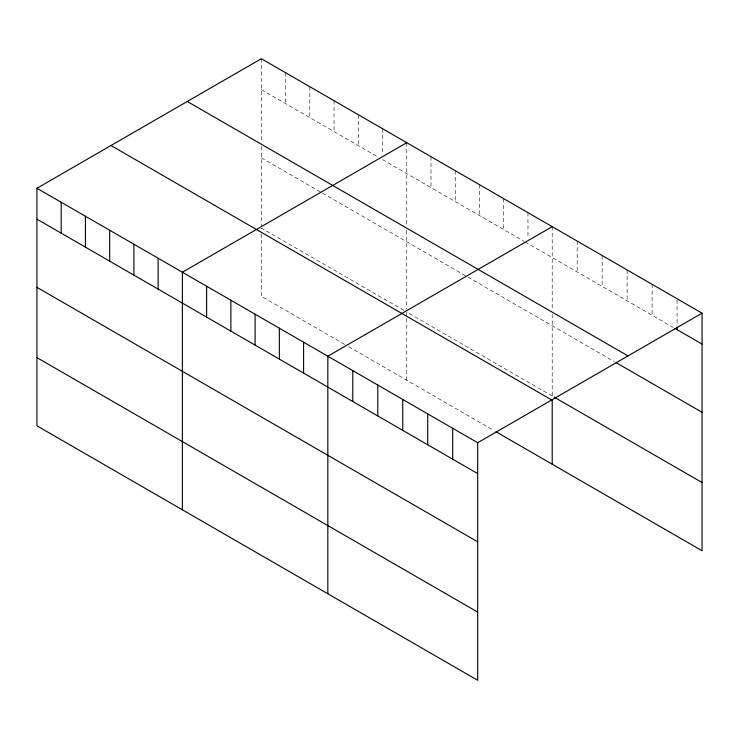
<?xml version="1.0" encoding="UTF-8"?>
<svg xmlns="http://www.w3.org/2000/svg" width="739" height="739" viewBox="0 0 739 739"><rect width="100%" height="100%" fill="white"/><g stroke="black" fill="none" stroke-linecap="round" stroke-linejoin="round"><path stroke-width="0.55" stroke-dasharray="3.69 2.77" d="M261.329 89.613L377.675 156.788M382.525 159.587L524.09 241.32M525.059 241.875L673.081 327.34M261.329 157.823L321.447 192.528M322.416 193.082L466.882 276.497M467.852 277.051L614.137 361.51M403.854 310.371L261.329 228.083L261.329 230.356M552.209 396.021L406.764 312.052L406.764 380.252M344.716 344.429L261.329 296.284L261.329 231.492M348.596 346.665L494.031 430.634M677.072 299.895L677.072 326.213M652.103 284.33L652.103 315.23M627.125 269.911L627.125 300.81M602.156 255.491L602.156 286.39M577.177 241.08L577.177 271.97M552.209 226.661L552.209 309.844M552.209 314.389L552.209 398.293M527.969 212.666L527.969 237.838M503.721 198.671L503.721 229.561M479.482 184.676L479.482 215.566M455.242 170.681L455.242 201.571M431.003 156.686L431.003 187.577M406.764 142.692L406.764 225.875M406.764 230.42L406.764 308.708M382.525 128.697L382.525 153.869M358.286 114.702L358.286 145.592M334.046 100.707L334.046 131.597M309.807 86.712L309.807 117.603M285.568 72.718L285.568 103.608M261.329 58.723L261.329 141.906M261.329 146.451L261.329 225.857"/><path stroke-width="1.11" d="M36.95 188.26L477.671 442.716L477.671 680.277L36.95 425.83L36.95 188.26L261.329 58.723L702.05 313.17L702.05 550.74L495.971 431.752M406.764 142.692L182.385 272.229L182.385 509.799M552.209 226.661L327.83 356.198L327.83 593.768M477.671 442.716L702.05 313.17M675.076 328.495L702.05 344.069M187.281 101.474L628.002 355.921M616.141 362.664L702.05 412.27M554.204 397.176L702.05 482.53M110.998 145.518L551.719 399.965M36.95 219.16L477.671 473.607M36.95 287.36L477.671 541.807M36.95 357.63L477.671 612.077M677.072 327.359L677.072 329.649M552.209 399.429L552.209 464.221M452.702 428.297L452.702 459.187M427.724 413.877L427.724 444.776M402.746 399.457L402.746 430.357M377.777 385.037L377.777 415.937M352.799 370.618L352.799 401.517M303.59 342.203L303.59 373.103M279.351 328.208L279.351 359.108M255.103 314.214L255.103 345.113M230.864 300.219L230.864 331.118M206.624 286.224L206.624 317.123M158.146 258.234L158.146 289.134M133.907 244.239L133.907 275.139M109.668 230.245L109.668 261.144M85.428 216.25L85.428 247.149M61.189 202.255L61.189 233.154"/></g></svg>
